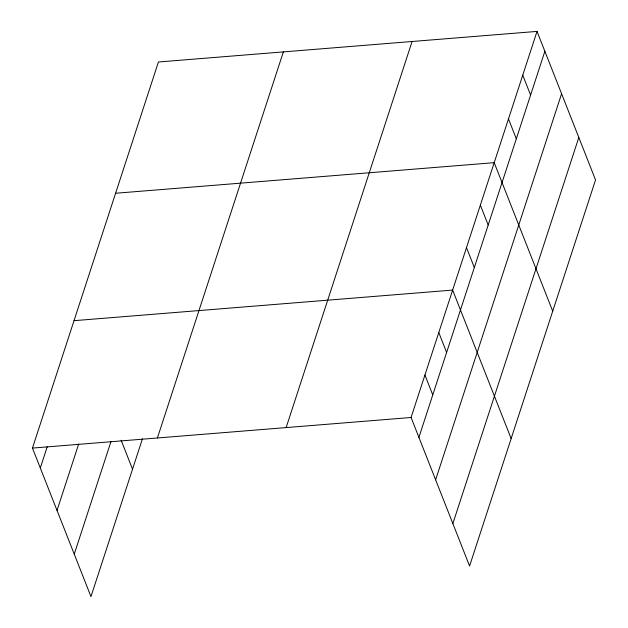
<?xml version="1.0" encoding="UTF-8"?>
<svg xmlns="http://www.w3.org/2000/svg" width="628" height="628" viewBox="0 0 628 628"><rect width="100%" height="100%" fill="white"/><g stroke="black" fill="none" stroke-linecap="round" stroke-linejoin="round"><path stroke-width="0.94" d="M142.477 438.721L90.966 596.6L32.46 448.078L158.421 61.991L537.034 31.4L595.54 179.922L469.579 566.009L411.073 417.487L537.034 31.4M40.302 467.978L47.226 446.744M57.022 510.423L78.704 443.949M74.245 554.155L110.999 441.515M157.4 437.983L283.361 51.896M286.132 427.582L412.094 41.495M418.907 437.386L544.869 51.3M435.628 479.831L561.589 93.745M452.859 523.564L578.82 137.477M115.599 193.259L494.205 162.668L552.711 311.19M74.033 320.673L452.639 290.081L511.145 438.603M32.46 448.078L411.073 417.487M522.755 75.156L530.597 95.056M508.484 118.912L516.318 138.812M480.349 205.136L488.184 225.036M466.494 247.613L474.328 267.504M438.784 332.55L446.618 352.441M424.928 375.018L432.763 394.918M121.149 440.291L132.532 469.195"/></g></svg>
